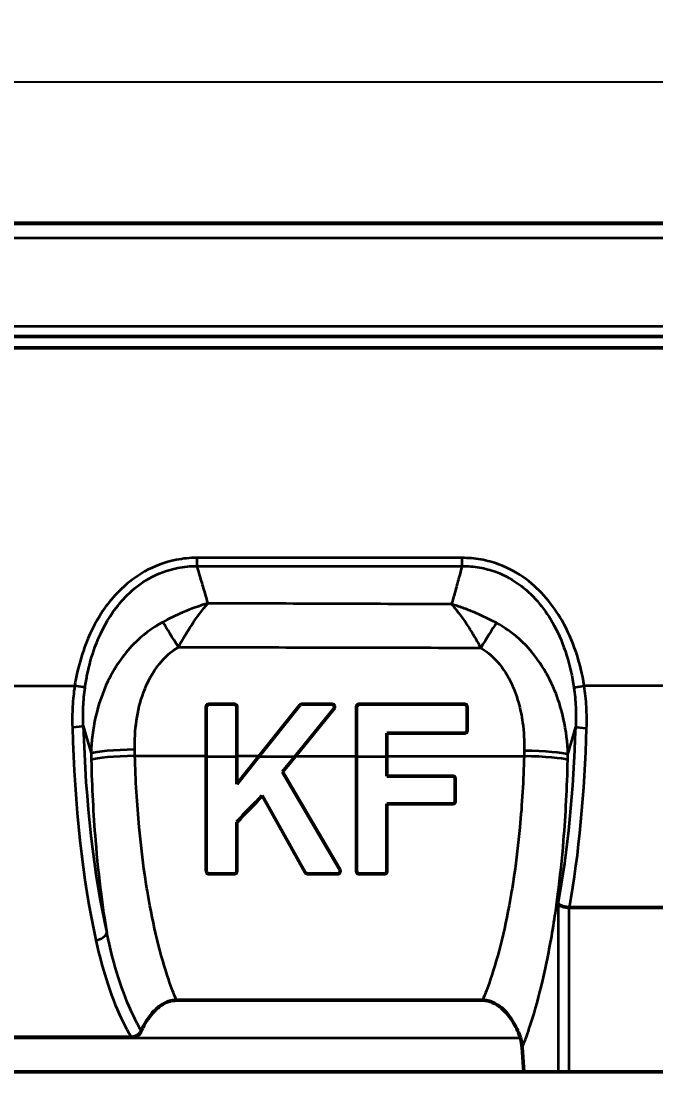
# Model space of a CAD drawing. Header units: millimetres. Extents: x 0 to 1485, y 0 to 1050.
# Drawn here: x 1183.6 to 1295.8, y 621.1 to 806.8 of the extents above; entities that cross this region are included whole.
import ezdxf

# ---------------------------------------------------------------- set-up
doc = ezdxf.new("R2010")
doc.units = ezdxf.units.MM
doc.header["$LTSCALE"] = 2.5
for name, color, linetype, lineweight in [('Bemaßung (ISO)', 7, 'Continuous', 25), ('Sichtbar (ISO)', 7, 'Continuous', 50), ('Sichtbar schmal (ISO)', 7, 'Continuous', 35)]:
    doc.layers.add(name, color=color, linetype=linetype, lineweight=lineweight)
doc.styles.add('TXT 3_5', font='isocpeur.ttf')
doc.dimstyles.new('Anrin Standard (DIN)', dxfattribs={"dimscale": 2.5, "dimtxt": 3.5, "dimasz": 2.5, "dimexe": 2, "dimexo": 0, "dimgap": 0.8, "dimtad": 1, "dimrnd": 1e-08, "dimtxsty": 'TXT 3_5', "dimcen": 0.09, "dimdle": 10, "dimclrd": 256, "dimclre": 256, "dimclrt": 256, "dimadec": 0, "dimazin": 2, "dimtfac": 0.714286, "dimtmove": 0, "dimatfit": 3, "dimfxl": 1, "dimtolj": 1, "dimlwd": -1, "dimlwe": -1, "dimarcsym": 0})

# ---------------------------------------------------------------- blocks, each defined once
blk = doc.blocks.new('*D14')
at = {"layer": 'Bemaßung (ISO)', "transparency": 16777216}
for p, q in [((420.15, 732.45), (420.15, 801.07)), ((1420.15, 732.45), (1420.15, 801.07)), ((426.4, 796.07), (1413.9, 796.07))]:
    blk.add_line(p, q, dxfattribs=at)
for points in [[(426.4, 797.11), (426.4, 795.02), (420.15, 796.07)], [(1413.9, 797.11), (1413.9, 795.02), (1420.15, 796.07)]]:
    blk.add_solid(points, dxfattribs=at)
at = {"layer": 'Defpoints', "color": 0, "transparency": 16777216}
for p in [(1420.15, 796.07), (420.15, 732.45), (1420.15, 732.45)]:
    blk.add_point(p, dxfattribs=at)
at = {"layer": 'Bemaßung (ISO)', "transparency": 16777216, "insert": (909.62, 806.82), "char_height": 8.75, "attachment_point": 1, "style": 'TXT 3_5'}
blk.add_mtext('\\A1;1000', dxfattribs=at)

msp = doc.modelspace()

# ---------------------------------------------------------------- linework, layer by layer
at = {"layer": 'Sichtbar (ISO)'}
for p, q in [((920.646, 771.066), (1419.646, 771.066)), ((920.646, 751.066), (1419.646, 751.066)), ((1420.146, 749.066), (420.146, 749.066)), ((920.646, 749.066), (1419.646, 749.066)), ((1216.378, 685.586), (1216.378, 676.837)), ((1221.298, 686.066), (1216.882, 686.066)), ((1221.778, 676.834), (1221.778, 685.586)), ((1232.89, 685.874), (1225.672, 676.832)), ((1238.554, 686.066), (1233.298, 686.066)), ((1242.922, 685.586), (1242.922, 676.823)), ((1261.954, 686.066), (1243.402, 686.066)), ((1262.458, 681.41), (1262.458, 685.586)), ((1232.053, 676.829), (1238.914, 685.25)), ((1248.298, 676.82), (1248.298, 680.93)), ((1248.298, 680.93), (1261.954, 680.93)), ((1216.378, 676.837), (1216.378, 656.57)), ((1221.778, 671.954), (1221.778, 676.834)), ((1225.672, 676.832), (1221.778, 671.954)), ((1229.842, 674.114), (1232.053, 676.829)), ((1242.922, 676.823), (1242.922, 656.57)), ((1248.298, 673.37), (1248.298, 676.82)), ((1239.946, 656.834), (1229.842, 674.114)), ((1259.89, 673.37), (1248.298, 673.37)), ((1260.37, 668.954), (1260.37, 672.866)), ((1226.266, 669.914), (1233.874, 656.33)), ((1248.298, 656.57), (1248.298, 668.45)), ((1248.298, 668.45), (1259.89, 668.45)), ((1221.778, 656.57), (1221.778, 665.234)), ((1216.882, 656.066), (1221.298, 656.066)), ((1234.306, 656.066), (1239.514, 656.066)), ((1243.402, 656.066), (1247.818, 656.066)), ((1280.557, 650.132), (1301.735, 650.132)), ((1203.137, 627.245), (1167.154, 627.245)), ((1272.191, 625.364), (1272.5, 621.066)), ((1272.5, 621.066), (991.792, 621.066)), ((1272.5, 621.066), (1278.533, 621.066)), ((1280.465, 621.066), (1278.533, 621.066)), ((1280.465, 621.066), (1389.93, 621.066))]:
    msp.add_line(p, q, dxfattribs=at)
for points, knots in [([(1216.882, 686.066), (1216.858, 686.066), (1216.835, 686.065), (1216.783, 686.059), (1216.755, 686.053), (1216.675, 686.03), (1216.626, 686.006), (1216.528, 685.934), (1216.49, 685.89), (1216.437, 685.817), (1216.413, 685.772), (1216.384, 685.679), (1216.378, 685.633), (1216.378, 685.586)], [0, 0, 0, 0, 0.00707077, 0.00707077, 0.01557615, 0.01557615, 0.03218262, 0.03218262, 0.0520908, 0.0520908, 0.07884837, 0.07884837, 0.10317671, 0.10317671, 0.10317671, 0.10317671]), ([(1221.778, 685.586), (1221.778, 685.647), (1221.767, 685.705), (1221.719, 685.821), (1221.683, 685.873), (1221.59, 685.967), (1221.539, 686.003), (1221.454, 686.041), (1221.423, 686.051), (1221.375, 686.061), (1221.359, 686.063), (1221.327, 686.066), (1221.313, 686.066), (1221.298, 686.066)], [0, 0, 0, 0, 0.018224852, 0.018224852, 0.03752498, 0.03752498, 0.058033584, 0.058033584, 0.069120053, 0.069120053, 0.074791049, 0.074791049, 0.079824609, 0.079824609, 0.079824609, 0.079824609]), ([(1233.298, 686.066), (1233.289, 686.066), (1233.281, 686.066), (1233.249, 686.062), (1233.224, 686.056), (1233.15, 686.035), (1233.069, 686.005), (1232.981, 685.956), (1232.956, 685.941), (1232.918, 685.909), (1232.902, 685.893), (1232.89, 685.874)], [0, 0, 0, 0, 0.002571018, 0.002571018, 0.009668011, 0.009668011, 0.025693581, 0.025693581, 0.031747231, 0.031747231, 0.036618875, 0.036618875, 0.036618875, 0.036618875]), ([(1238.914, 685.25), (1238.963, 685.31), (1239.004, 685.377), (1239.045, 685.506), (1239.051, 685.563), (1239.041, 685.68), (1239.024, 685.736), (1238.979, 685.829), (1238.95, 685.88), (1238.869, 685.967), (1238.826, 685.998), (1238.744, 686.036), (1238.711, 686.047), (1238.655, 686.059), (1238.634, 686.062), (1238.593, 686.066), (1238.574, 686.066), (1238.554, 686.066)], [0, 0, 0, 0, 0.023213062, 0.023213062, 0.040773092, 0.040773092, 0.058494986, 0.058494986, 0.07169635, 0.07169635, 0.082846951, 0.082846951, 0.090113902, 0.090113902, 0.094458675, 0.094458675, 0.098513591, 0.098513591, 0.098513591, 0.098513591]), ([(1243.402, 686.066), (1243.383, 686.066), (1243.364, 686.065), (1243.32, 686.06), (1243.296, 686.055), (1243.221, 686.034), (1243.174, 686.01), (1243.086, 685.946), (1243.044, 685.904), (1242.981, 685.817), (1242.957, 685.772), (1242.928, 685.679), (1242.922, 685.633), (1242.922, 685.586)], [0, 0, 0, 0, 0.005731751, 0.005731751, 0.013089433, 0.013089433, 0.029148523, 0.029148523, 0.045843443, 0.045843443, 0.061319531, 0.061319531, 0.07538946, 0.07538946, 0.07538946, 0.07538946]), ([(1262.458, 685.586), (1262.458, 685.651), (1262.447, 685.714), (1262.401, 685.824), (1262.372, 685.869), (1262.311, 685.939), (1262.273, 685.978), (1262.177, 686.028), (1262.139, 686.042), (1262.076, 686.056), (1262.05, 686.06), (1262.001, 686.065), (1261.978, 686.066), (1261.954, 686.066)], [0, 0, 0, 0, 0.019463062, 0.019463062, 0.0357874, 0.0357874, 0.047483086, 0.047483086, 0.054378809, 0.054378809, 0.058771749, 0.058771749, 0.062860585, 0.062860585, 0.062860585, 0.062860585]), ([(1261.954, 680.93), (1261.984, 680.93), (1262.014, 680.932), (1262.075, 680.939), (1262.107, 680.945), (1262.188, 680.968), (1262.234, 680.99), (1262.32, 681.052), (1262.351, 681.087), (1262.402, 681.158), (1262.423, 681.204), (1262.452, 681.304), (1262.458, 681.357), (1262.458, 681.41)], [0, 0, 0, 0, 0.00897859, 0.00897859, 0.018588605, 0.018588605, 0.034185324, 0.034185324, 0.050208161, 0.050208161, 0.07298202, 0.07298202, 0.096639375, 0.096639375, 0.096639375, 0.096639375]), ([(1260.37, 672.866), (1260.37, 672.934), (1260.361, 673.003), (1260.319, 673.12), (1260.292, 673.168), (1260.219, 673.249), (1260.168, 673.29), (1260.074, 673.338), (1260.035, 673.351), (1259.96, 673.367), (1259.925, 673.37), (1259.89, 673.37)], [0, 0, 0, 0, 0.020669978, 0.020669978, 0.037602102, 0.037602102, 0.053703958, 0.053703958, 0.064131667, 0.064131667, 0.072895555, 0.072895555, 0.072895555, 0.072895555]), ([(1259.89, 668.45), (1259.931, 668.45), (1259.972, 668.455), (1260.059, 668.479), (1260.102, 668.499), (1260.19, 668.557), (1260.246, 668.606), (1260.315, 668.71), (1260.335, 668.752), (1260.363, 668.848), (1260.37, 668.901), (1260.37, 668.954)], [0, 0, 0, 0, 0.012466113, 0.012466113, 0.027008874, 0.027008874, 0.044318469, 0.044318469, 0.054885075, 0.054885075, 0.066886871, 0.066886871, 0.066886871, 0.066886871]), ([(1216.378, 656.57), (1216.378, 656.496), (1216.391, 656.423), (1216.451, 656.289), (1216.493, 656.235), (1216.583, 656.154), (1216.631, 656.123), (1216.716, 656.09), (1216.747, 656.081), (1216.813, 656.069), (1216.848, 656.066), (1216.882, 656.066)], [0, 0, 0, 0, 0.024512633, 0.024512633, 0.047842358, 0.047842358, 0.068333562, 0.068333562, 0.079757775, 0.079757775, 0.09158274, 0.09158274, 0.09158274, 0.09158274]), ([(1221.298, 656.066), (1221.347, 656.066), (1221.394, 656.073), (1221.494, 656.106), (1221.542, 656.132), (1221.62, 656.194), (1221.671, 656.241), (1221.733, 656.347), (1221.749, 656.386), (1221.773, 656.475), (1221.778, 656.522), (1221.778, 656.57)], [0, 0, 0, 0, 0.014656935, 0.014656935, 0.03169815, 0.03169815, 0.045918755, 0.045918755, 0.053880126, 0.053880126, 0.062786622, 0.062786622, 0.062786622, 0.062786622]), ([(1233.874, 656.33), (1233.88, 656.307), (1233.89, 656.286), (1233.924, 656.238), (1233.95, 656.214), (1234.027, 656.156), (1234.099, 656.114), (1234.195, 656.082), (1234.219, 656.076), (1234.265, 656.068), (1234.285, 656.066), (1234.306, 656.066)], [0, 0, 0, 0, 0.007866317, 0.007866317, 0.018624772, 0.018624772, 0.037994115, 0.037994115, 0.044411946, 0.044411946, 0.049625636, 0.049625636, 0.049625636, 0.049625636]), ([(1239.514, 656.066), (1239.58, 656.066), (1239.646, 656.074), (1239.762, 656.112), (1239.81, 656.137), (1239.918, 656.223), (1239.959, 656.285), (1240.013, 656.385), (1240.031, 656.445), (1240.039, 656.562), (1240.033, 656.613), (1240.003, 656.723), (1239.977, 656.78), (1239.946, 656.834)], [0, 0, 0, 0, 0.01985699, 0.01985699, 0.03688494, 0.03688494, 0.06297512, 0.06297512, 0.09893024, 0.09893024, 0.12790005, 0.12790005, 0.16203552, 0.16203552, 0.16203552, 0.16203552]), ([(1242.922, 656.57), (1242.922, 656.496), (1242.935, 656.423), (1242.983, 656.316), (1243.017, 656.254), (1243.128, 656.153), (1243.176, 656.121), (1243.259, 656.088), (1243.287, 656.079), (1243.344, 656.069), (1243.373, 656.066), (1243.402, 656.066)], [0, 0, 0, 0, 0.024512899, 0.024512899, 0.038195782, 0.038195782, 0.046694491, 0.046694491, 0.050867262, 0.050867262, 0.05494395, 0.05494395, 0.05494395, 0.05494395]), ([(1247.818, 656.066), (1247.867, 656.066), (1247.914, 656.073), (1248.014, 656.106), (1248.062, 656.132), (1248.14, 656.194), (1248.191, 656.241), (1248.253, 656.347), (1248.269, 656.386), (1248.293, 656.475), (1248.298, 656.522), (1248.298, 656.57)], [0, 0, 0, 0, 0.01465705, 0.01465705, 0.031698365, 0.031698365, 0.045919113, 0.045919113, 0.053880501, 0.053880501, 0.062787039, 0.062787039, 0.062787039, 0.062787039]), ([(1278.533, 650.749), (1278.534, 650.749), (1278.534, 650.748), (1278.583, 650.689), (1278.655, 650.631), (1278.842, 650.519), (1278.957, 650.465), (1279.275, 650.347), (1279.493, 650.286), (1279.966, 650.191), (1280.213, 650.156), (1280.465, 650.136)], [-0.26991109, -0.26991109, -0.26991109, -0.26991109, -0.26924744, -0.26924744, -0.21183149, -0.21183149, -0.15482101, -0.15482101, -0.07574104, -0.07574104, 0, 0, 0, 0]), ([(1211.087, 633.736), (1210.89, 633.736), (1210.695, 633.723), (1210.313, 633.672), (1210.129, 633.634), (1209.582, 633.486), (1209.235, 633.341), (1208.293, 632.829), (1207.71, 632.362), (1206.414, 631.021), (1205.706, 630.023), (1205.05, 628.702), (1204.961, 628.512), (1204.878, 628.321)], [0, 0, 0, 0, 0.05906752, 0.05906752, 0.1157944, 0.1157944, 0.23019784, 0.23019784, 0.44330918, 0.44330918, 0.74280822, 0.74280822, 0.79261517, 0.79261517, 0.79261517, 0.79261517]), ([(1211.087, 633.736), (1220.107, 633.736), (1229.126, 633.736), (1247.165, 633.736), (1256.185, 633.736), (1265.204, 633.736)], [-6.7575371, -6.7575371, -6.7575371, -6.7575371, -4.051666, -4.051666, -1.3458034, -1.3458034, -1.3458034, -1.3458034]), ([(1271.877, 627.066), (1271.609, 627.949), (1271.222, 628.823), (1270.094, 630.75), (1269.318, 631.691), (1268.044, 632.776), (1267.527, 633.124), (1266.69, 633.486), (1266.406, 633.578), (1265.812, 633.705), (1265.511, 633.736), (1265.204, 633.736)], [0.0151175, 0.0151175, 0.0151175, 0.0151175, 0.3009663, 0.3009663, 0.6850359, 0.6850359, 0.9060548, 0.9060548, 1.0139314, 1.0139314, 1.1229986, 1.1229986, 1.1229986, 1.1229986]), ([(1204.878, 628.321), (1204.788, 628.115), (1204.66, 627.93), (1204.335, 627.614), (1204.141, 627.489), (1203.805, 627.349), (1203.676, 627.31), (1203.41, 627.258), (1203.274, 627.245), (1203.137, 627.245)], [0, 0, 0, 0, 0.06800227, 0.06800227, 0.13732528, 0.13732528, 0.17768827, 0.17768827, 0.21863217, 0.21863217, 0.21863217, 0.21863217])]:
    msp.add_open_spline(points, degree=3, knots=knots, dxfattribs=at)
for points in [[(1221.778, 665.234), (1223.291, 666.842), (1224.816, 668.403), (1226.266, 669.914)], [(1280.465, 650.136), (1280.496, 650.133), (1280.526, 650.132), (1280.557, 650.132)], [(1272.191, 625.364), (1272.15, 625.941), (1272.045, 626.512), (1271.877, 627.066)]]:
    msp.add_open_spline(points, degree=3, dxfattribs=at)
at = {"layer": 'Sichtbar schmal (ISO)'}
for p, q in [((920.646, 770.986), (1419.646, 770.986)), ((920.646, 768.5), (1419.646, 768.5)), ((1419.646, 752.798), (920.646, 752.798)), ((1214.764, 710.474), (1214.765, 711.932)), ((1261.571, 710.475), (1261.572, 711.923)), ((1177.187, 689.324), (1193.13, 689.324)), ((1194.957, 689.034), (1193.13, 689.324)), ((1281.32, 689.031), (1283.144, 689.324)), ((1299.174, 689.324), (1283.144, 689.324)), ((1203.776, 676.927), (1216.378, 676.921)), ((1221.778, 676.918), (1225.739, 676.916)), ((1232.122, 676.913), (1242.922, 676.907)), ((1248.298, 676.904), (1272.517, 676.892)), ((1278.533, 650.749), (1278.533, 621.066)), ((1280.465, 621.066), (1280.465, 650.136)), ((1271.877, 627.066), (992.415, 627.066))]:
    msp.add_line(p, q, dxfattribs=at)
for centre, major_axis, ratio, start_param, end_param in [((1211.436, 695.489), (-4.095, 6.872), 0.0431194, 4.7841737, 5.520422), ((1264.872, 695.37), (4.117, 6.859), 0.0432166, 0.7676527, 1.4984596), ((1192.711, 682.233), (1.999, 0.056), 0.1042441, 4.7094601, 6.0199178), ((1210.832, 689.324), (0, -70), 0.2602935, 4.8168637, 5.409669), ((1212.764, 689.324), (0, 68), 0.2679492, 1.675271, 2.2680764), ((1263.528, 689.324), (0, -68), 0.2679492, 0.9676049, 1.4638909), ((1265.46, 689.324), (0, 70), 0.2602935, 4.1181439, 4.6054836), ((1283.576, 682.068), (-1.999, 0.057), 0.1066583, 0.2633369, 1.5738633), ((1203.75, 677.387), (-7.998, -0.18), 0.0835327, 4.7104583, 6.020446), ((1203.775, 676.259), (-7.998, -0.18), 0.0835331, 4.7104692, 6.020446), ((1272.516, 676.218), (7.998, -0.181), 0.0842054, 0.2627545, 1.5726601), ((1272.538, 677.177), (7.998, -0.181), 0.0842058, 0.2627546, 1.5726506), ((1196.864, 645.659), (1.951, 0.438), 0.6328359, 4.5712944, 5.9423568)]:
    msp.add_ellipse(centre, major_axis=major_axis, ratio=ratio, start_param=start_param, end_param=end_param, dxfattribs=at)
for points, knots in [([(1214.765, 711.932), (1213.527, 711.932), (1212.276, 711.814), (1209.086, 711.182), (1207.208, 710.48), (1203.993, 708.667), (1202.619, 707.632), (1200.373, 705.49), (1199.436, 704.407), (1197.146, 701.251), (1195.998, 699.059), (1194.474, 695.13), (1193.972, 693.442), (1193.411, 690.933), (1193.258, 690.129), (1193.13, 689.324)], [0, 0, 0, 0, 0.3714098, 0.3714098, 0.9656654, 0.9656654, 1.4713809, 1.4713809, 1.8969048, 1.8969048, 2.6327432, 2.6327432, 3.1555696, 3.1555696, 3.4000871, 3.4000871, 3.4000871, 3.4000871]), ([(1261.572, 711.923), (1253.77, 711.925), (1245.969, 711.926), (1230.367, 711.929), (1222.566, 711.931), (1214.765, 711.932)], [0, 0, 0, 0, 2.3403493, 2.3403493, 4.6806986, 4.6806986, 4.6806986, 4.6806986]), ([(1283.144, 689.324), (1282.502, 693.322), (1281.236, 697.319), (1278.418, 702.246), (1277.488, 703.589), (1275.362, 706.067), (1274.169, 707.195), (1271.409, 709.243), (1269.78, 710.139), (1267.033, 711.154), (1265.965, 711.443), (1263.782, 711.829), (1262.673, 711.923), (1261.572, 711.923)], [0, 0, 0, 0, 1.2146296, 1.2146296, 1.7000132, 1.7000132, 2.1853968, 2.1853968, 2.7312015, 2.7312015, 3.0616166, 3.0616166, 3.3920318, 3.3920318, 3.3920318, 3.3920318]), ([(1194.957, 689.034), (1195.067, 689.804), (1195.2, 690.573), (1195.695, 692.97), (1196.144, 694.582), (1197.515, 698.33), (1198.557, 700.418), (1200.646, 703.418), (1201.503, 704.446), (1203.562, 706.476), (1204.823, 707.454), (1207.782, 709.158), (1209.514, 709.812), (1212.461, 710.385), (1213.618, 710.486), (1214.764, 710.474)], [-3.4000871, -3.4000871, -3.4000871, -3.4000871, -3.1555696, -3.1555696, -2.6327432, -2.6327432, -1.8969048, -1.8969048, -1.4713809, -1.4713809, -0.9656654, -0.9656654, -0.3714098, -0.3714098, 0, 0, 0, 0]), ([(1214.764, 710.474), (1222.566, 710.474), (1230.367, 710.474), (1245.969, 710.475), (1253.77, 710.475), (1261.571, 710.475)], [-4.6806986, -4.6806986, -4.6806986, -4.6806986, -2.3403493, -2.3403493, 0, 0, 0, 0]), ([(1216.678, 703.891), (1216.483, 704.561), (1216.289, 705.231), (1216.094, 705.902), (1215.844, 706.763), (1215.593, 707.624), (1215.15, 709.148), (1214.957, 709.811), (1214.764, 710.474)], [0.46921071, 0.46921071, 0.46921071, 0.46921071, 0.76824301, 0.76824301, 0.76824301, 1.15236452, 1.15236452, 1.44832812, 1.44832812, 1.44832812, 1.44832812]), ([(1261.571, 710.475), (1261.385, 709.8), (1261.198, 709.124), (1260.771, 707.576), (1260.53, 706.703), (1260.289, 705.831), (1260.096, 705.133), (1259.903, 704.435), (1259.71, 703.737)], [0.08737044, 0.08737044, 0.08737044, 0.08737044, 0.38698516, 0.38698516, 0.77397032, 0.77397032, 0.77397032, 1.08361167, 1.08361167, 1.08361167, 1.08361167]), ([(1261.571, 710.475), (1262.591, 710.486), (1263.617, 710.407), (1265.634, 710.059), (1266.62, 709.792), (1269.154, 708.847), (1270.653, 708.004), (1273.188, 706.068), (1274.281, 705), (1276.226, 702.645), (1277.073, 701.368), (1279.633, 696.674), (1280.766, 692.856), (1281.32, 689.031)], [-3.3920318, -3.3920318, -3.3920318, -3.3920318, -3.0616166, -3.0616166, -2.7312015, -2.7312015, -2.1853968, -2.1853968, -1.7000132, -1.7000132, -1.2146296, -1.2146296, 0, 0, 0, 0]), ([(1216.678, 703.891), (1215.187, 703.463), (1213.681, 702.915), (1211.006, 701.763), (1209.831, 701.192), (1208.68, 700.579)], [-0.00184798, -0.00184798, -0.00184798, -0.00184798, 0.33000382, 0.33000382, 0.59399244, 0.59399244, 0.59399244, 0.59399244]), ([(1211.438, 696.158), (1212.195, 697.512), (1212.966, 698.805), (1214.719, 701.485), (1215.704, 702.809), (1216.678, 703.891)], [-0.59399244, -0.59399244, -0.59399244, -0.59399244, -0.33000382, -0.33000382, 0.00184798, 0.00184798, 0.00184798, 0.00184798]), ([(1259.71, 703.737), (1259.37, 703.738), (1259.03, 703.74), (1251.847, 703.765), (1245.005, 703.79), (1238.163, 703.814), (1231.321, 703.839), (1224.479, 703.863), (1217.317, 703.888), (1216.998, 703.89), (1216.678, 703.891)], [1.9505583, 1.9505583, 1.9505583, 1.9505583, 2.0526324, 2.0526324, 4.1052647, 4.1052647, 4.1052647, 6.1578971, 6.1578971, 6.2537642, 6.2537642, 6.2537642, 6.2537642]), ([(1267.628, 700.43), (1266.986, 700.773), (1266.335, 701.104), (1265.024, 701.733), (1264.364, 702.031), (1263.7, 702.31), (1263.037, 702.589), (1262.371, 702.849), (1261.039, 703.326), (1260.373, 703.543), (1259.71, 703.737)], [0, 0, 0, 0, 0.1477173, 0.1477173, 0.2954346, 0.2954346, 0.2954346, 0.4431519, 0.4431519, 0.59086921, 0.59086921, 0.59086921, 0.59086921]), ([(1259.71, 703.737), (1260.142, 703.251), (1260.575, 702.717), (1261.443, 701.568), (1261.877, 700.951), (1262.309, 700.301), (1262.742, 699.65), (1263.173, 698.965), (1264.028, 697.54), (1264.453, 696.801), (1264.874, 696.044)], [-0.59086921, -0.59086921, -0.59086921, -0.59086921, -0.4431519, -0.4431519, -0.2954346, -0.2954346, -0.2954346, -0.1477173, -0.1477173, 0, 0, 0, 0]), ([(1208.68, 700.579), (1206.736, 699.543), (1204.984, 698.18), (1201.616, 694.712), (1200.124, 692.455), (1199.01, 690.141), (1198.025, 688.094), (1197.312, 685.968), (1196.341, 681.676), (1196.085, 679.521), (1196.023, 677.387)], [0, 0, 0, 0, 0.4461551, 0.4461551, 1.0265452, 1.0265452, 1.0265452, 1.5398178, 1.5398178, 2.0530903, 2.0530903, 2.0530903, 2.0530903]), ([(1280.265, 677.177), (1280.204, 679.257), (1279.962, 681.356), (1279.174, 684.949), (1278.735, 686.441), (1277.532, 689.562), (1276.734, 691.186), (1274.623, 694.499), (1273.273, 696.148), (1270.444, 698.682), (1269.09, 699.648), (1267.628, 700.43)], [0, 0, 0, 0, 0.5012073, 0.5012073, 0.8606972, 0.8606972, 1.2680855, 1.2680855, 1.7244923, 1.7244923, 2.0603786, 2.0603786, 2.0603786, 2.0603786]), ([(1203.75, 678.055), (1203.712, 679.76), (1203.804, 681.474), (1204.299, 684.872), (1204.701, 686.547), (1205.29, 688.149), (1205.956, 689.96), (1206.88, 691.713), (1209.028, 694.368), (1210.162, 695.397), (1211.438, 696.158)], [-2.0530903, -2.0530903, -2.0530903, -2.0530903, -1.5398178, -1.5398178, -1.0265452, -1.0265452, -1.0265452, -0.4461551, -0.4461551, 0, 0, 0, 0]), ([(1211.438, 696.158), (1213.499, 696.154), (1215.559, 696.149), (1224.462, 696.13), (1231.304, 696.116), (1238.146, 696.101), (1244.988, 696.086), (1251.83, 696.072), (1260.739, 696.052), (1262.807, 696.048), (1264.874, 696.044)], [-6.7760484, -6.7760484, -6.7760484, -6.7760484, -6.1578971, -6.1578971, -4.1052647, -4.1052647, -4.1052647, -2.0526324, -2.0526324, -1.43244, -1.43244, -1.43244, -1.43244]), ([(1264.874, 696.044), (1265.833, 695.468), (1266.712, 694.742), (1268.53, 692.809), (1269.38, 691.535), (1270.683, 688.953), (1271.16, 687.679), (1271.855, 685.221), (1272.096, 684.04), (1272.492, 681.189), (1272.576, 679.516), (1272.538, 677.851)], [-2.0603786, -2.0603786, -2.0603786, -2.0603786, -1.7244923, -1.7244923, -1.2680855, -1.2680855, -0.8606972, -0.8606972, -0.5012073, -0.5012073, 0, 0, 0, 0]), ([(1193.13, 689.324), (1192.945, 688.118), (1192.823, 686.9), (1192.689, 684.46), (1192.677, 683.237), (1192.711, 682.024)], [0, 0, 0, 0, 0.3556727, 0.3556727, 0.7113454, 0.7113454, 0.7113454, 0.7113454]), ([(1283.576, 681.855), (1283.611, 683.096), (1283.599, 684.347), (1283.462, 686.844), (1283.336, 688.091), (1283.144, 689.324)], [0, 0, 0, 0, 0.36394879, 0.36394879, 0.72789758, 0.72789758, 0.72789758, 0.72789758]), ([(1194.642, 682.233), (1194.599, 683.366), (1194.597, 684.507), (1194.696, 686.781), (1194.797, 687.915), (1194.957, 689.034)], [-0.7113454, -0.7113454, -0.7113454, -0.7113454, -0.3556727, -0.3556727, 0, 0, 0, 0]), ([(1281.32, 689.031), (1281.486, 687.885), (1281.59, 686.725), (1281.692, 684.396), (1281.69, 683.229), (1281.645, 682.068)], [-0.72789758, -0.72789758, -0.72789758, -0.72789758, -0.36394879, -0.36394879, 0, 0, 0, 0]), ([(1196.048, 676.259), (1196.156, 671.444), (1196.405, 666.627), (1197.056, 658.721), (1197.389, 655.546), (1197.946, 651.219), (1198.124, 649.945), (1198.312, 648.692), (1198.466, 647.666), (1198.627, 646.654), (1198.796, 645.659)], [-5.7998449, -5.7998449, -5.7998449, -5.7998449, -4.3498837, -4.3498837, -3.3323871, -3.3323871, -2.8999225, -2.8999225, -2.8999225, -2.545928, -2.545928, -2.545928, -2.545928]), ([(1211.087, 633.736), (1210.622, 634.87), (1210.173, 636.08), (1209.013, 639.517), (1208.33, 641.895), (1207.087, 647.009), (1206.526, 649.745), (1206.04, 652.605), (1205.851, 653.71), (1205.674, 654.834), (1205.117, 658.653), (1204.783, 661.454), (1204.133, 668.429), (1203.884, 672.682), (1203.776, 676.927)], [0.0003275, 0.0003275, 0.0003275, 0.0003275, 0.6629007, 0.6629007, 1.7814088, 1.7814088, 2.8999225, 2.8999225, 2.8999225, 3.3323871, 3.3323871, 4.3498837, 4.3498837, 5.7998449, 5.7998449, 5.7998449, 5.7998449]), ([(1272.517, 676.892), (1272.408, 672.649), (1272.158, 668.4), (1271.507, 661.437), (1271.175, 658.646), (1270.618, 654.83), (1270.44, 653.7), (1270.25, 652.589), (1269.763, 649.732), (1269.203, 646.999), (1267.961, 641.89), (1267.278, 639.515), (1266.119, 636.08), (1265.669, 634.87), (1265.204, 633.736)], [0, 0, 0, 0, 1.4490215, 1.4490215, 2.4633533, 2.4633533, 2.8980429, 2.8980429, 2.8980429, 4.0156166, 4.0156166, 5.1331847, 5.1331847, 5.7957096, 5.7957096, 5.7957096, 5.7957096]), ([(1272.191, 625.364), (1272.442, 625.988), (1272.689, 626.635), (1272.931, 627.305), (1273.396, 628.59), (1273.846, 629.962), (1275.005, 633.856), (1275.688, 636.548), (1276.931, 642.338), (1277.491, 645.436), (1277.977, 648.674), (1278.167, 649.933), (1278.345, 651.213), (1278.902, 655.538), (1279.235, 658.702), (1279.885, 666.593), (1280.135, 671.406), (1280.244, 676.218)], [-6.1416365, -6.1416365, -6.1416365, -6.1416365, -5.7960859, -5.7960859, -5.7960859, -5.1331847, -5.1331847, -4.0156166, -4.0156166, -2.8980429, -2.8980429, -2.8980429, -2.4633533, -2.4633533, -1.4490215, -1.4490215, 0, 0, 0, 0]), ([(1272.538, 677.851), (1272.535, 677.691), (1272.531, 677.531), (1272.524, 677.212), (1272.52, 677.052), (1272.517, 676.892)], [0, 0, 0, 0, 0.04814856, 0.04814856, 0.09629712, 0.09629712, 0.09629712, 0.09629712]), ([(1280.244, 676.218), (1280.247, 676.378), (1280.251, 676.538), (1280.258, 676.858), (1280.262, 677.018), (1280.265, 677.177)], [-0.09629712, -0.09629712, -0.09629712, -0.09629712, -0.04814856, -0.04814856, 0, 0, 0, 0]), ([(1204.878, 628.321), (1204.382, 629.183), (1203.901, 630.108), (1202.513, 633.059), (1201.651, 635.281), (1200.093, 640.166), (1199.397, 642.829), (1198.796, 645.659)], [-2.7561528, -2.7561528, -2.7561528, -2.7561528, -2.2043758, -2.2043758, -1.1021904, -1.1021904, 0, 0, 0, 0]), ([(1196.864, 644.374), (1197.487, 641.517), (1198.21, 638.848), (1199.83, 633.983), (1200.727, 631.789), (1202.156, 628.931), (1202.639, 628.058), (1203.137, 627.245)], [0, 0, 0, 0, 1.1021904, 1.1021904, 2.2043758, 2.2043758, 2.7378042, 2.7378042, 2.7378042, 2.7378042])]:
    msp.add_open_spline(points, degree=3, knots=knots, dxfattribs=at)
for points in [[(1194.642, 682.233), (1195.103, 680.618), (1195.563, 679.002), (1196.023, 677.387)], [(1280.265, 677.177), (1280.725, 678.807), (1281.185, 680.438), (1281.645, 682.068)], [(1203.776, 676.927), (1203.767, 677.303), (1203.759, 677.679), (1203.75, 678.055)], [(1196.023, 677.387), (1196.031, 677.011), (1196.039, 676.635), (1196.048, 676.259)], [(1216.378, 676.837), (1218.178, 676.836), (1219.978, 676.835), (1221.778, 676.834)], [(1225.672, 676.832), (1227.799, 676.831), (1229.926, 676.83), (1232.053, 676.829)], [(1242.922, 676.823), (1244.714, 676.822), (1246.506, 676.821), (1248.298, 676.82)]]:
    msp.add_open_spline(points, degree=3, dxfattribs=at)

# ---------------------------------------------------------------- dimensions: what is measured, and where the dimension line sits
at = {"layer": 'Bemaßung (ISO)'}
dim = msp.add_linear_dim(base=(1420.146, 796.066), p1=(420.146, 732.453), p2=(1420.146, 732.453), dimstyle='Anrin Standard (DIN)', override={"dimgap": 0.8, "dimdec": 2, "dimtol": 0, "dimlim": 0, "dimtp": 0, "dimtm": 0, "dimtdec": 2, "dimtofl": 0, "dimatfit": 1}, dxfattribs=at)
dim.commit()
dim.dimension.update_dxf_attribs({"geometry": '*D14', "text_midpoint": (920.121, 796.066), "dimtype": 160})

doc.saveas('drawing.dxf')
